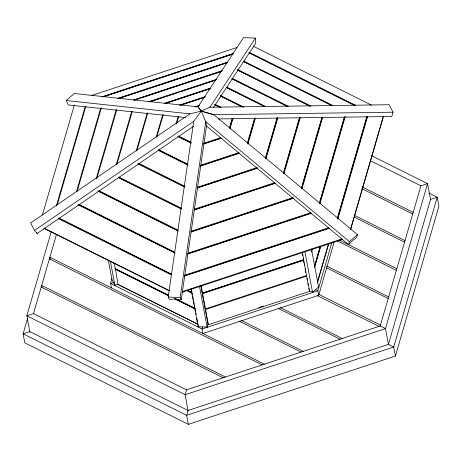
<?xml version="1.0" encoding="UTF-8"?>
<svg xmlns="http://www.w3.org/2000/svg" width="462" height="462" viewBox="0 0 462 462"><rect width="100%" height="100%" fill="white"/><g stroke="black" fill="none" stroke-linecap="round" stroke-linejoin="round"><path stroke-width="0.69" d="M185.689 117.591L68.37 104.955L66.176 100.52L74.255 93.486L197.979 106.814L201.259 111.123L205.729 121.737L206.526 126.016L181.237 299.803L174.983 299.006L169.283 299.376L168.191 297.072L193.769 121.31L201.27 111.123L209.933 107.242L389.166 104.718L393.035 112.179L391.822 116.493L218.214 118.93M181.237 299.803L180.151 297.499L205.729 121.737L349.399 241.672L348.585 244.606L206.526 126.016M66.176 100.52L189.899 113.848L201.259 111.123L213.808 114.703L357.484 234.638L356.67 237.572L352.835 240.344L348.585 244.606M42.383 215.107L74.307 105.151M56.295 206.116L85.262 106.341M57.19 204.984L85.822 106.376M51.276 231.578L26.825 315.806L29.874 332.114M27.512 318.613L23.1 333.801L24.786 342.827L188.352 424.341L395.408 356.046L438.9 206.237L437.214 197.21L428.84 193.041M371.367 155.607L427.575 183.622L385.487 328.598L185.106 394.692L26.825 315.806L33.501 313.6L56.555 234.211M76.432 191.77L100.751 108.004M76.987 191.817L101.311 108.039M96.165 178.811L116.239 109.667M96.881 178.309L116.794 109.731M116.303 164.478L131.734 111.33M116.851 164.536L132.282 111.394M136.232 150.843L147.222 112.982M136.752 151.016L147.771 113.057M111.943 278.551L110.539 283.402L111.382 287.913M156.156 137.231L162.716 114.634M156.878 136.706L163.265 114.709M176.057 123.695L178.026 116.926M176.594 123.828L178.765 116.337M229.475 127.778L232.247 118.243M229.718 128.199L232.519 118.543M230.105 128.355L233.056 118.208M247.488 142.718L254.672 117.966M247.713 143.18L254.955 118.243M247.921 143.965L255.474 117.943M200.878 285.943L207.992 324.047L207.12 327.067L198.152 326.744L198.504 325.537M202.616 326.969L202.027 328.996L202.87 333.512L318.688 295.31L334.17 241.984M388.536 344.906L385.487 328.598L380.209 325.97L186.509 389.859L185.106 394.692L188.028 410.291M395.408 356.046L393.716 347.02L388.438 344.392L188.063 410.481L186.66 415.315L188.352 424.341M265.28 158.391L277.102 117.671M265.673 158.281L277.402 117.879M265.916 158.945L277.91 117.648M283.472 172.701L299.538 117.36M283.668 173.267L299.838 117.579M283.911 173.943L300.34 117.342M301.259 188.398L321.974 117.053M301.663 188.259L322.268 117.273M301.9 188.946L322.776 117.036M319.433 202.766L344.415 116.713M319.652 203.263L344.704 116.967M319.889 203.95L345.212 116.724M311.631 250.791L312.029 249.405M311.532 252.044L312.335 249.284M314.466 266.158L320.079 246.812M314.385 267.273L320.403 246.546M314.691 267.146L320.709 246.419M317.619 281.266L328.453 243.953M317.538 282.374L328.771 243.682M337.22 218.457L366.851 116.401M337.439 218.959L367.14 116.655M337.872 218.959L367.648 116.412M331.716 243.012L317.844 290.794L318.688 295.31M350.56 229.21L383.085 117.181M350.594 229.597L383.524 116.181M380.209 325.97L420.899 185.822L427.575 183.622L430.63 199.93M388.438 344.392L430.532 199.417L437.214 197.21L393.716 347.02L186.66 415.315L23.1 333.801L29.782 331.601L188.063 410.481M197.707 322.938L197.967 324.324L118.001 284.471L115.35 268.74L168.873 295.414M209.933 107.242L255.463 38.086L243.509 37.659L197.979 106.814L201.253 111.123L213.808 114.703L393.035 112.179M213.502 107.323L255.752 43.145L255.463 38.086M349.399 241.672L357.484 234.638M309.234 290.656L312.531 292.296L318.589 287.017L311.463 248.949M202.148 292.735L202.038 292.175M302.327 252.102L303.753 259.719L202.454 293.156L208.368 324.74L207.952 323.758M205.099 308.529L204.995 307.963M303.372 259.349L303.268 258.784M303.753 259.719L202.454 293.156L202.217 292.689M303.442 259.298L309.592 291.355L309.349 290.887M189.899 113.848L30.619 222.979L34.494 230.44L37.087 233.495L193.382 126.409M34.494 230.44L193.769 121.31M91.701 95.432L237.018 47.499M101.917 96.853L233.708 53.384M102.529 96.893L233.466 53.708M103.69 96.777L179.637 71.725M182.375 70.825L233.004 54.123M117.406 98.522L227.327 62.266M117.949 98.585L227.812 62.347M118.497 98.672L227.304 62.786M133.57 99.965L222.314 70.698M134.113 100.029L222.118 71.004M134.673 100.11L138.098 98.984M140.835 98.083L220.917 71.668M148.371 101.865L216.614 79.354M148.914 101.929L215.742 79.886M150.167 101.779L176.871 92.972M180.977 91.615L215.211 80.324M164.536 103.309L210.239 88.236M164.391 103.598L210.73 88.317M164.98 103.673L210.193 88.756M179.331 105.203L205.232 96.662M180.544 105.047L205.041 96.968M180.948 105.18L204.626 97.372M194.791 106.884L199.549 105.313M195.305 106.959L198.695 105.838M196.321 106.889L198.337 106.225M203.811 143.243L220.772 137.653M203.69 143.815L221.148 138.057M203.713 144.029L221.396 138.19M200.629 165.24L238.738 152.674M200.531 165.806L239.091 153.084M200.52 166.025L239.374 153.211M197.436 187.243L257.398 167.463M197.407 187.78L256.999 168.122M197.326 188.028L257.351 168.226M194.236 209.246L274.699 182.704M194.202 209.788L274.988 183.137M194.127 210.031L275.335 183.241M191.037 231.248L293.364 197.493M190.997 231.791L292.977 198.152M190.927 232.028L293.318 198.256M187.838 253.251L310.666 212.734M187.791 253.794L310.966 213.167M187.728 254.031L311.307 213.271M113.877 282.299L110.539 283.402L202.027 328.996L317.844 290.794L315.298 289.53M108.414 260.614L111.977 279.649L114.882 285.245L117.862 284.263M184.661 275.242L328.626 227.76M184.592 275.797L328.956 228.182M184.523 276.033L329.972 228.061M182.282 291.597L341.99 238.918M182.271 292.227L342.665 239.322M202.633 293.67L303.857 260.279M306.704 275.508L205.411 308.945L205.168 308.483M205.584 309.465L306.814 276.074M258.737 307.582L263.525 306M208.368 324.74L309.661 291.303M168.191 297.072L180.151 297.499M114.01 263.138L115.35 268.74M118.001 284.471L198.273 324.382M253.124 46.148L371.644 105.215M249.082 52.27L355.792 105.451M249.526 52.899L354.989 105.463M248.937 52.778L314.044 85.227M315.332 85.868L354.654 105.469M244.028 61.25L332.715 105.451M243.179 61.238L331.907 105.457M243.884 61.758L331.566 105.463M237.682 69.583L310.926 106.087M237.48 69.895L310.118 106.093M237.537 70.097L246.569 74.596M247.857 75.237L309.771 106.093M231.982 78.24L288.496 106.404M232.421 78.869L287.687 106.41M231.843 78.754L287.329 106.41M226.917 87.214L265.425 106.404M226.08 87.208L264.611 106.41M226.79 87.734L264.241 106.399M370.541 160.73L420.899 185.822M220.57 95.547L243.647 107.051M220.374 95.859L242.833 107.051M220.38 96.038L242.007 106.814M214.859 104.198L221.252 107.386M214.663 104.51L220.426 107.386M215.275 104.99L220.322 107.507M362.185 186.989L413.178 212.405M361.775 188.612L412.716 213.998M354.706 215.511L405.001 240.575M354.285 217.128L404.539 242.175M178.511 135.984L191.314 142.365M178.875 136.671L190.864 142.648M177.789 136.469L191.21 143.156M158.582 149.653L188.098 164.362M339.327 240.096L396.823 268.751M158.339 150.04L187.607 164.622M158.506 150.456L187.988 165.153M337.618 241.072L396.356 270.345M138.646 163.317L184.887 186.359M138.467 163.733L184.309 186.579M137.93 163.802L184.777 187.15M326.68 266.043L388.64 296.927M326.201 267.631L388.178 298.521M118.711 176.981L181.04 208.044M118.526 177.396L181.11 208.587M118.636 177.783L181.572 209.153M318.491 294.213L380.463 325.098M317.036 295.478L379.007 326.368M98.77 190.639L177.835 230.047M98.585 191.054L177.916 230.59M98.06 191.129L178.367 231.15M78.835 204.302L174.636 252.05M78.644 204.718L174.711 252.593M78.118 204.787L175.167 253.153M280.29 307.594L342.273 338.484M278.107 308.327L340.067 339.212M58.893 217.966L171.431 274.053M58.703 218.376L171.512 274.595M58.183 218.451L171.321 274.838M187.202 290.228L191.713 292.475M187.537 290.488L192.053 292.735M186.353 290.407L192.157 293.301L192.417 294.687M241.366 320.443L303.332 351.328M239.108 321.148L301.126 352.056M44.081 228.124L169.04 290.396M44.057 228.453L169.017 290.731M175.323 298.631L195.316 308.593L175.017 298.567M115.044 268.676L168.572 295.351M115.154 269.242L168.676 295.917M174.48 298.81L195.114 309.095L195.634 311.862M264.391 364.172L49.861 257.253L50.346 259.835M49.399 258.847L262.185 364.899M225.45 377.015L41.684 285.429L42.042 287.364M41.222 287.023L223.25 377.743M33.501 313.6L186.509 389.859M36.44 232.369L37.087 233.495M304.874 251.403L312.531 292.296M302.362 253.938L302.633 255.399M303.291 258.928L303.557 260.337M303.759 261.423L304.019 262.809M304.215 263.86L304.481 265.269M305.139 268.797L305.405 270.206M305.573 271.119L305.832 272.499M306.976 278.603L307.253 280.076M307.883 283.449L308.177 285.014M308.789 288.294L309.049 289.68M201.097 285.493L202.523 293.104M199.463 286.169L207.12 327.067M191.407 289.276L191.926 292.042M192.677 296.067L193.324 299.532M193.584 300.912L194.231 304.377M194.49 305.757L194.75 307.143M195.894 313.248L196.154 314.634M196.8 318.093L197.447 321.552M191.025 288.669L198.152 326.744M110.395 261.273L114.882 285.245"/></g></svg>
